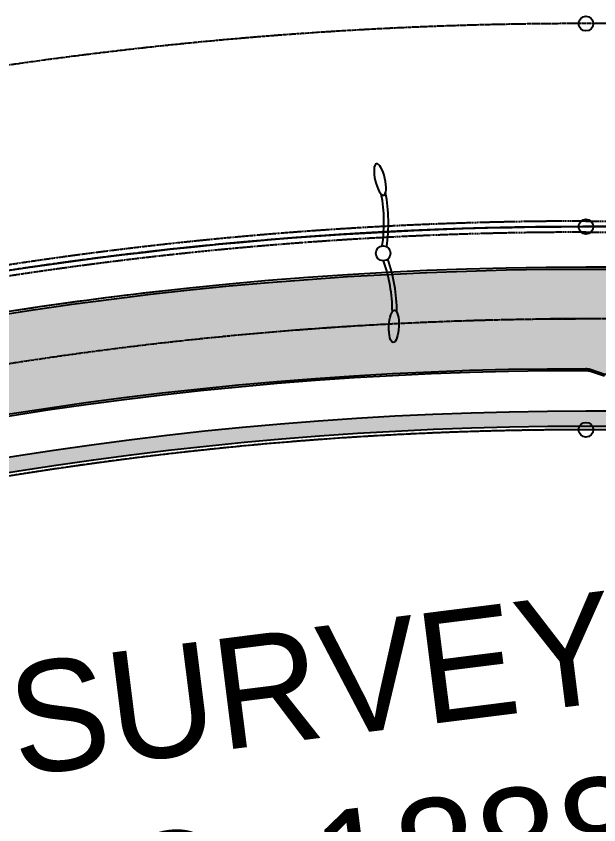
# Model space of a CAD drawing. Header units: feet. Extents: x 2327405 to 2393004, y 6977726 to 7089689.
# Drawn here: x 2342092.8 to 2342250.7, y 7040261.4 to 7040480.4 of the extents above; entities that cross this region are included whole.
import ezdxf

# ---------------------------------------------------------------- set-up
doc = ezdxf.new("R2010")
doc.units = ezdxf.units.FT
doc.header["$MEASUREMENT"] = 0
for name, pattern in [('CNTR50', [0.9000000000000001, 0.75, -0.05, 0.05, -0.05]), ('HIDN50', [0.1875, 0.125, -0.0625]), ('PHNTM33', [1.1600000000000001, 0.66, -0.1, 0.1, -0.1, 0.1, -0.1])]:
    doc.linetypes.add(name, pattern=pattern)
doc.layers.get('0').update_dxf_attribs({"linetype": 'CONTINUOUS'})
for name, color, linetype in [('f-wp-row', 251, 'PHNTM33'), ('f-wp-sd', 251, 'HIDN50'), ('f-wp-tick', 251, 'CONTINUOUS'), ('p-cl', 7, 'CNTR50'), ('p-curb-b-wp', 55, 'CONTINUOUS'), ('p-hatch-westport', 254, 'CONTINUOUS'), ('p-westport-row', 5, 'PHNTM33'), ('p-wp street light', 3, 'CONTINUOUS'), ('p-wp-boundary', 1, 'CONTINUOUS'), ('p-wp-cl', 7, 'CNTR50'), ('p-wp-cl tick', 2, 'CONTINUOUS'), ('p-wp-sidewalk', 252, 'CONTINUOUS'), ('p-wp-sidewalk hatch', 252, 'CONTINUOUS'), ('s-survey-abs', 252, 'CONTINUOUS')]:
    doc.layers.add(name, color=color, linetype=linetype)
doc.styles.add('SHADOW', font='shadow')

# ---------------------------------------------------------------- blocks, each defined once
blk = doc.blocks.new('2005042-10b')
at = {"layer": 's-survey-abs', "insert": (2342057.290158889, 7040300.336686646), "char_height": 30, "width": 811.6657508355565, "attachment_point": 2, "rotation": 7.157914205039834, "style": 'SHADOW'}
blk.add_mtext('Z. D. DAVIS SURVEY \\PABSTRACT NO. 1888', dxfattribs=at)

msp = doc.modelspace()

# ---------------------------------------------------------------- hatches: boundary and pattern name
at = {"layer": 'p-hatch-westport'}
h = msp.add_hatch(color=256, dxfattribs=at)
edge = h.paths.add_edge_path()
edge.add_arc((2342267.20261598, 7040381.377139024), 3.499860982955201, 89.99716978040716, 108.7363801610286)
edge.add_line((2342266.078410372, 7040384.691530167), (2342262.202819453, 7040383.376999995))
edge.add_line((2342262.202819453, 7040383.376999995), (2342252.202819453, 7040383.376999993))
edge.add_line((2342252.202819453, 7040383.376999993), (2342248.327271979, 7040384.691515427))
edge.add_arc((2342246.983825911, 7040380.048526366), 4.833445433303104, 73.86223218478354, 87.40101814813605)
edge.add_arc((2342247.203986817, 7039387.376066163), 997.5009338376341, 90.00005670298128, 128.2738938601882)
edge.add_arc((2342000.983923532, 7039699.437291753), 600.0005840506059, 128.2739129916334, 129.9887628721671)
edge.add_arc((2341617.652365101, 7040156.460118586), 3.500000005555901, 130.0315156674205, 149.0709621219993)
edge.add_line((2341614.650049243, 7040158.259034796), (2341612.561579414, 7040154.773466069))
edge.add_line((2341612.561579414, 7040154.773466069), (2341605.026945039, 7040148.236824901))
edge.add_line((2341605.026945039, 7040148.236824901), (2341601.281504108, 7040146.661208259))
edge.add_arc((2341602.638671101, 7040143.435049895), 3.500000005145701, 112.8153158411101, 131.833608757741)
edge.add_arc((2342000.983923539, 7039699.437291758), 600.0005840511848, 131.8973985570113, 138.4268763903562)
edge.add_line((2341552.117820372, 7040097.582896141), (2341494.764664961, 7040032.923408324))
edge.add_line((2341494.764664961, 7040032.923408324), (2341468.893148743, 7040057.793309746))
edge.add_line((2341468.893148743, 7040057.793309746), (2341566.775056297, 7040151.756198837))
edge.add_line((2341566.775056297, 7040151.756198837), (2341566.77429558, 7040151.755468578))
edge.add_arc((2342000.983571033, 7039699.437675318), 627.0000645850188, 128.27390859081, 133.8298187202832, ccw=False)
edge.add_arc((2342247.204000359, 7039387.376027137), 1024.500972864025, 90.00005594563697, 128.2738931028583, ccw=False)
edge.add_line((2342247.203, 7040411.877), (2342439.6531176, 7040411.873652749))
edge.add_line((2342439.6531176, 7040411.873652749), (2342440.123937359, 7040384.877))
edge.add_line((2342440.123937359, 7040384.877), (2342267.202477425, 7040384.877000001))
edge.add_line((2342267.202477425, 7040384.877000001), (2342267.202788861, 7040384.877000002))
at = {"layer": 'p-wp street light'}
h = msp.add_hatch(color=256, dxfattribs=at)
edge = h.paths.add_edge_path()
edge.add_ellipse((2342191.429963118, 7040436.15166262), major_axis=(-0.9957534415490839, 4.262441447204144), ratio=0.3058251792174203, start_angle=3.752927568712039e-08, end_angle=360.0000000375293, ccw=False)
h = msp.add_hatch(color=256, dxfattribs=at)
edge = h.paths.add_edge_path()
edge.add_ellipse((2342195.179897576, 7040396.366751793), major_axis=(0.1817777221680753, 4.373429873940295), ratio=0.305825179332568, start_angle=180.0000000184844, end_angle=540.0000000184843)
h = msp.add_hatch(color=256, dxfattribs=at)
edge = h.paths.add_edge_path()
edge.add_ellipse((2342195.179897576, 7040396.366751791), major_axis=(0.1817777220275153, 4.373429873014815), ratio=0.3058251793975812, start_angle=180.0000000124629, end_angle=540.0000000124628)
at = {"layer": 'p-wp-sidewalk hatch'}
h = msp.add_hatch(color=256, dxfattribs=at)
edge = h.paths.add_edge_path()
edge.add_line((2342440.123666247, 7040373.376999997), (2342247.203028878, 7040373.377))
edge.add_arc((2342247.203761906, 7039387.37672382), 986.0002761802567, 90.00004259577597, 128.2739071191666)
edge.add_arc((2342000.983513338, 7039699.437709462), 588.4999999987299, 128.2739069481247, 135.1250493502778)
edge.add_line((2341583.943946076, 7040114.660841448), (2341499.0864702, 7040029.432422737))
edge.add_line((2341499.0864702, 7040029.432422737), (2341501.99264479, 7040026.682069455))
edge.add_line((2341501.99264479, 7040026.682069455), (2341586.778539566, 7040111.838594162))
edge.add_arc((2342000.983513335, 7039699.437709457), 584.4999999997488, 128.2739069475886, 135.1250493497412, ccw=False)
edge.add_arc((2342247.203761907, 7039387.37672382), 982.0002761802436, 90.00004259651138, 128.2739071198832, ccw=False)
edge.add_line((2342247.203031839, 7040369.377), (2342440.123666247, 7040369.376999998))
edge.add_line((2342440.123666247, 7040369.376999998), (2342440.123666247, 7040373.376999997))

# ---------------------------------------------------------------- linework, layer by layer
at = {"layer": 'f-wp-row'}
msp.add_line((2342396.747134238, 7040478.377000001), (2342247.203, 7040478.377), dxfattribs=at)
msp.add_arc((2342247.203777005, 7039387.37668088), 1091.000319120755, 90.0000414516819, 124.7937833484102, dxfattribs=at)
at = {"layer": 'f-wp-sd'}
for p, q in [((2342247.202990425, 7040424.87699893), (2342378.397148276, 7040424.877)), ((2342247.202992646, 7040421.87699893), (2342379.655185387, 7040421.876999999))]:
    msp.add_line(p, q, dxfattribs=at)
for radius, end in [(1037.500277200995, 122.4386985861761), (1034.500277200995, 127.6476014764496)]:
    msp.add_arc((2342247.203758642, 7039387.37672173), radius, 90.00004242462572, end, dxfattribs=at)
at = {"layer": 'f-wp-tick'}
msp.add_circle((2342247.202987701, 7040478.377), 2, dxfattribs=at)
at = {"layer": 'p-cl'}
msp.add_line((2342467.47249466, 7040398.377000004), (2342237.548399392, 7040398.377), dxfattribs=at)
msp.add_arc((2342247.203983699, 7039387.376084655), 1011.000915346228, 90.00005652629838, 128.2738945454374, dxfattribs=at)
at = {"layer": 'p-curb-b-wp'}
for p, q in [((2342439.6531176, 7040412.377000002), (2342247.203, 7040412.377)), ((2342252.202819453, 7040382.849021694), (2342248.166624457, 7040384.218025855))]:
    msp.add_line(p, q, dxfattribs=at)
for centre, radius, start, end in [((2342247.203986817, 7039387.376066163), 1025.000933837634, 90.00005670298128, 128.2738938602092), ((2342247.206368832, 7039387.342548261), 1025.034451743194, 96.43525075459856, 98.73413901673378), ((2342247.203758961, 7039387.3767228), 997.0002772009948, 90.00004242462572, 128.2739069480168), ((2342247.180051845, 7040381.237904957), 3.139178916920981, 71.68209466864332, 89.58116354708324)]:
    msp.add_arc(centre, radius, start, end, dxfattribs=at)
at = {"layer": 'p-hatch-westport'}
msp.add_lwpolyline([(2342267.202788861, 7040384.877000002, 0.08194793395321588), (2342266.078410372, 7040384.691530167), (2342262.202819453, 7040383.376999995), (2342252.202819453, 7040383.376999993), (2342248.327271979, 7040384.691515427, 0.0591429119297269), (2342247.202999637, 7040384.877, 0.1685711550731565), (2341629.330568399, 7040170.472836569, 0.007482583791108985), (2341615.401134029, 7040159.140036252, 0.08326690074702113), (2341614.650049243, 7040158.259034796), (2341612.561579414, 7040154.773466069), (2341605.026945039, 7040148.236824901), (2341601.281504108, 7040146.661208259, 0.08317396178710439), (2341600.30427736, 7040146.04284703, 0.02849793259581816), (2341552.117820372, 7040097.582896141), (2341494.764664961, 7040032.923408324), (2341468.893148743, 7040057.793309746), (2341566.775056297, 7040151.756198837), (2341566.77429558, 7040151.755468578, -0.02424698123078932), (2341612.606190776, 7040191.669421037, -0.1685711550732399), (2342247.203, 7040411.877), (2342439.6531176, 7040411.873652749), (2342440.123937359, 7040384.877), (2342267.202477425, 7040384.877000001)], format="xyb", close=True, dxfattribs=at)
at = {"layer": 'p-westport-row'}
for p, q in [((2342437.252696509, 7040423.376999996), (2342247.202991855, 7040423.377)), ((2342467.734855672, 7040368.376999996), (2342247.203, 7040368.377))]:
    msp.add_line(p, q, dxfattribs=at)
for centre, radius, start, end in [((2342247.20375896, 7039387.376722799), 1036.000277201929, 90.0000424245708, 136.57796574572), ((2342247.203758961, 7039387.3767228), 981.0002772009948, 90.00004242462572, 128.2739069480168)]:
    msp.add_arc(centre, radius, start, end, dxfattribs=at)
at = {"layer": 'p-wp street light'}
for centre, radius in [((2342192.262005461, 7040416.160905571), 2), ((2342192.262005462, 7040416.16090557), 1.999999999999999)]:
    msp.add_circle(centre, radius, dxfattribs=at)
for centre, radius, start, end in [((2342150.419091554, 7040424.447880615), 42.06129047201914, 351.3809058971631, 10.58814216901026), ((2342151.635015413, 7040424.466810693), 42.06129047201914, 351.0657808947, 11.03928092021526), ((2342152.704437574, 7040400.20151348), 42.06129047201915, 0.1808917775694156, 19.38812800412271), ((2342152.704437574, 7040400.201513479), 42.06129047201914, 0.1808917775694156, 19.38812800412271), ((2342153.902484136, 7040400.410112651), 42.06129047201915, 359.7297529051045, 19.70325298324321), ((2342153.902484136, 7040400.41011265), 42.06129047201914, 359.7297529584648, 19.70325298324321)]:
    msp.add_arc(centre, radius, start, end, dxfattribs=at)
at = {"layer": 'p-wp street light', "extrusion": (0, 0, -1)}
msp.add_ellipse((2342191.429963118, 7040436.15166262), major_axis=(-0.9957534415490839, 4.262441447204144), ratio=0.3058251792174203, dxfattribs=at)
at = {"layer": 'p-wp street light'}
for centre, major_axis, ratio, start_param, end_param in [((2342195.179897576, 7040396.366751793), (0.1817777221680753, 4.373429873940295), 0.305825179332568, 3.141592653912406, 9.424777961091992), ((2342195.179897576, 7040396.366751791), (0.1817777220275154, 4.373429873014813), 0.3058251793975812, 3.141592653807312, 9.424777960986898)]:
    msp.add_ellipse(centre, major_axis=major_axis, ratio=ratio, start_param=start_param, end_param=end_param, dxfattribs=at)
at = {"layer": 'p-wp-boundary'}
msp.add_lwpolyline([(2341587.487851426, 7040111.133698728), (2341502.719188437, 7040025.994481136), (2341461.820956533, 7040064.699859226), (2341494.715124983, 7040099.456374309, -0.2060909979170885), (2342247.202991855, 7040423.377), (2342467.253860483, 7040423.376999995), (2342467.734855672, 7040368.376999996), (2342247.20303258, 7040368.377, 0.1685712778737641), (2341639.551025615, 7040157.519369013, 0.02990265600589304), (2341587.487187939, 7040111.133032341)], format="xyb", close=True, dxfattribs=at)
at = {"layer": 'p-wp-cl'}
msp.add_line((2342467.253860482, 7040423.376999996), (2342247.202991855, 7040423.377), dxfattribs=at)
msp.add_arc((2342247.203758961, 7039387.376722794), 1036.000277206586, 90.00004242462218, 136.5779657455486, dxfattribs=at)
at = {"layer": 'p-wp-cl tick'}
for centre in [(2342247.202991855, 7040423.377), (2342247.203, 7040368.377)]:
    msp.add_circle(centre, 2, dxfattribs=at)
at = {"layer": 'p-wp-sidewalk', "flags": 128}
msp.add_lwpolyline([(2342440.123666247, 7040373.376999997), (2342247.203028878, 7040373.377, 0.1685712778737641), (2341636.453917751, 7040161.444661725, 0.02990265600589304), (2341583.943946076, 7040114.660841448), (2341499.0864702, 7040029.432422737), (2341501.99264479, 7040026.682069455), (2341586.778539566, 7040111.838594162, -0.02990265600589304), (2341638.931604043, 7040158.304427555, -0.1685712778737641), (2342247.203031839, 7040369.377), (2342440.123666247, 7040369.376999998)], format="xyb", close=True, dxfattribs=at)

# ---------------------------------------------------------------- block references
msp.add_blockref('2005042-10b', (0, 0))
msp.add_blockref('2005042-10b', (0, 0))

doc.saveas('drawing.dxf')
